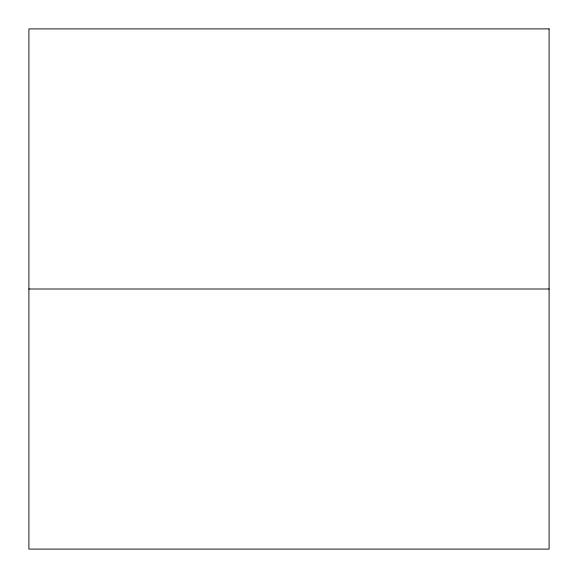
<?xml version="1.0" encoding="UTF-8"?>
<svg xmlns="http://www.w3.org/2000/svg" width="578" height="578" viewBox="0 0 578 578"><rect width="100%" height="100%" fill="white"/><g stroke="black" fill="none" stroke-linecap="round" stroke-linejoin="round"><path stroke-width="0.87" d="M28.9 289L549.1 289M549.1 28.9L28.9 28.9L28.9 549.1L549.1 549.1L549.1 28.9"/></g></svg>
